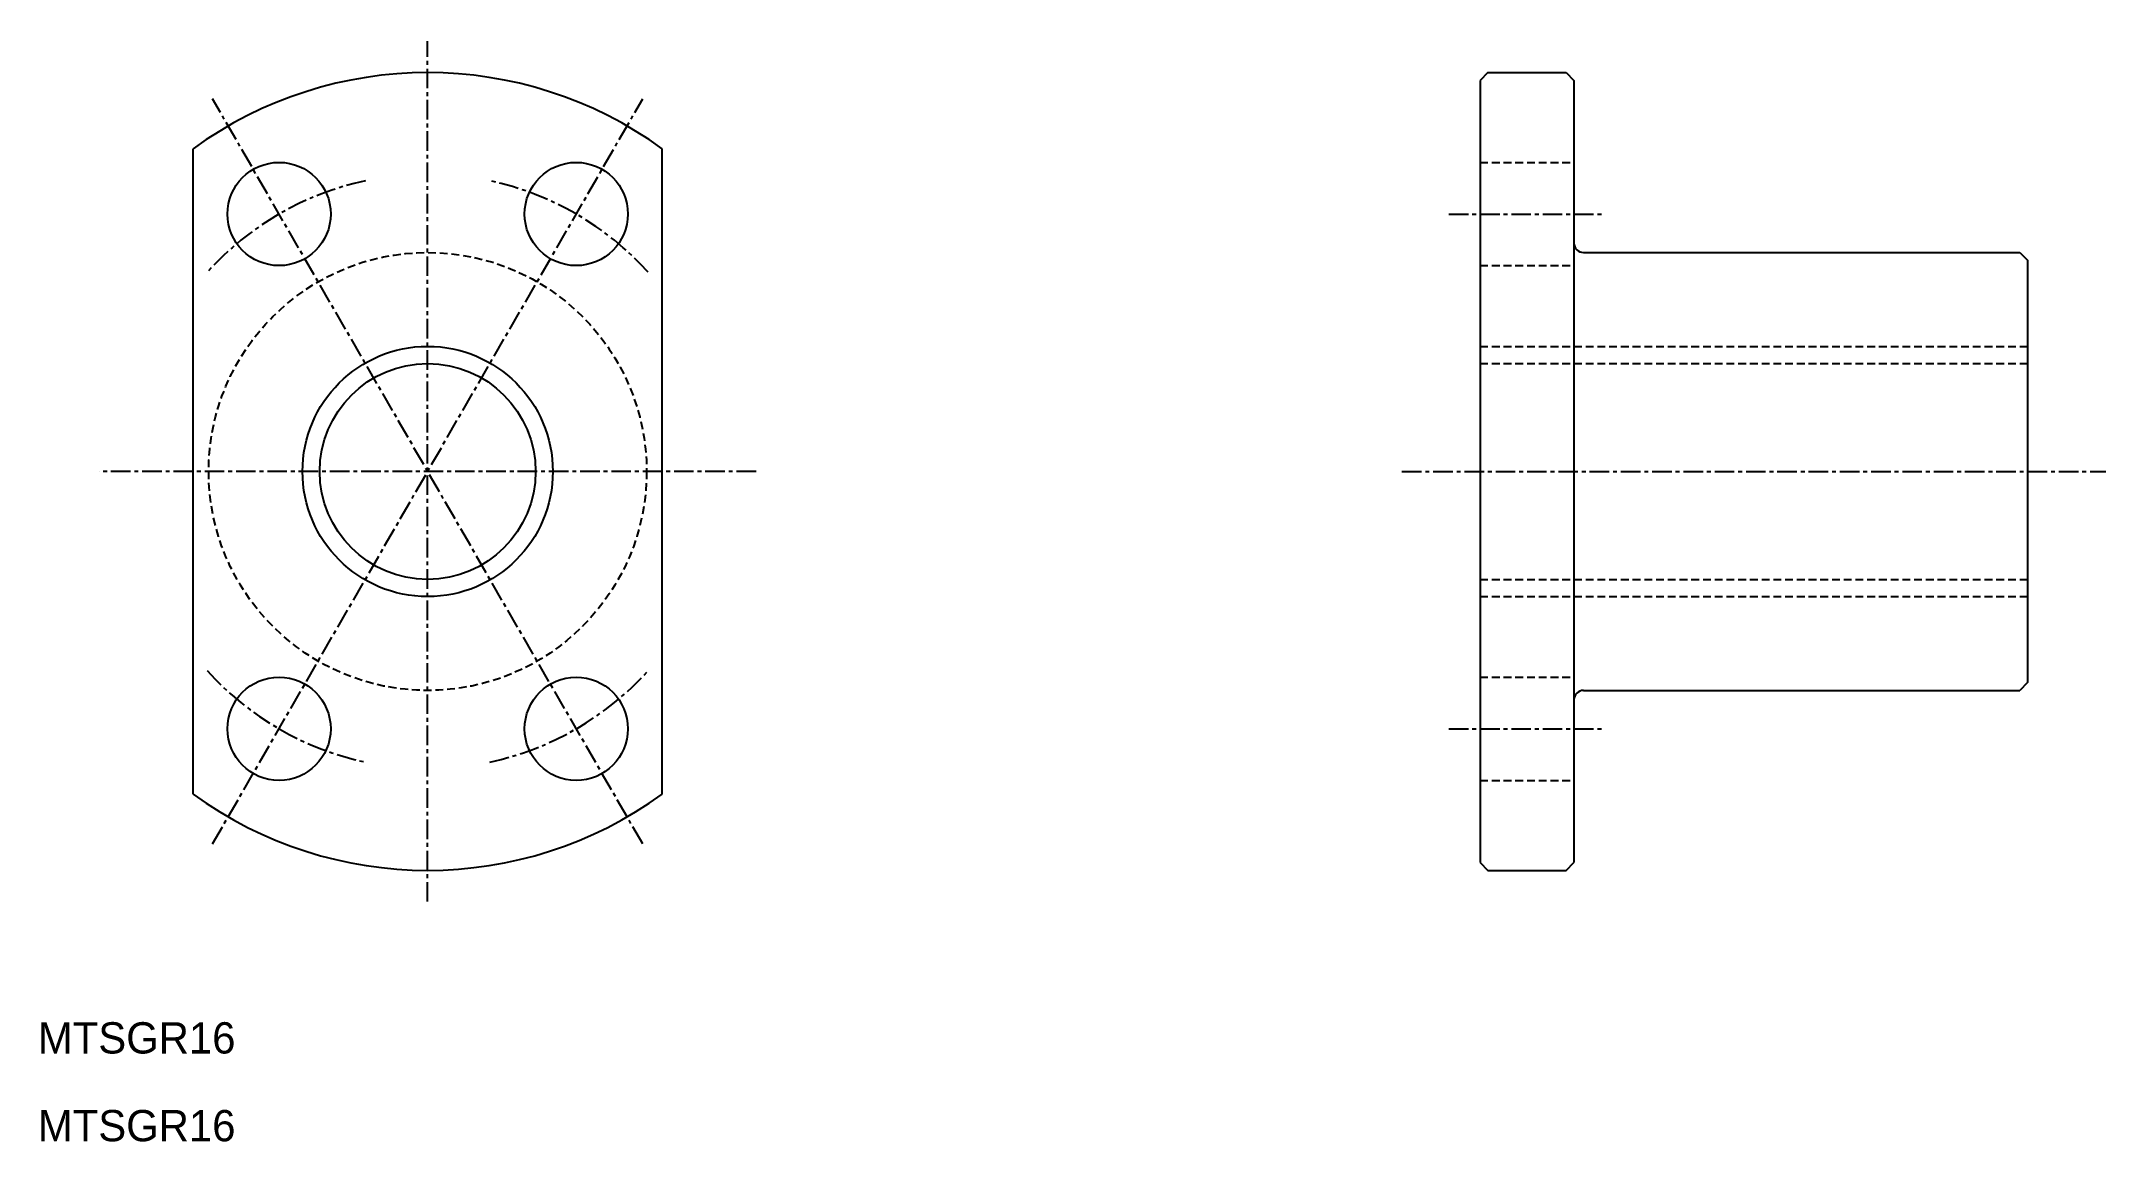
# Model space of a CAD drawing. Extents: x 92 to 224, y 40 to 110.
import ezdxf

# ---------------------------------------------------------------- set-up
doc = ezdxf.new("R2010")
doc.units = 0
doc.linetypes.add('CENTER', pattern=[2, 1.25, -0.25, 0.25, -0.25])
doc.linetypes.add('DASHED', pattern=[0.75, 0.5, -0.25])
doc.layers.get('0').update_dxf_attribs({"linetype": 'CONTINUOUS'})
doc.layers.add('CENTER', color=1, linetype='CENTER')

msp = doc.modelspace()

# ---------------------------------------------------------------- linework, layer by layer
at = {"color": 7, "linetype": 'CONTINUOUS'}
for p, q in [((184.5, 108.3), (184, 107.8)), ((184.5, 108.3), (189.5, 108.3)), ((189.5, 108.3), (190, 107.8)), ((184, 107.8), (184, 57.8)), ((190, 107.8), (190, 57.8)), ((101.71, 62.18), (101.71, 103.42)), ((131.71, 62.18), (131.71, 103.42)), ((190.6, 96.8), (218.5, 96.8)), ((218.5, 96.8), (219, 96.3)), ((184, 95.55), (184, 95.55)), ((219, 96.3), (219, 69.3)), ((190.6, 68.8), (218.5, 68.8)), ((219, 69.3), (218.5, 68.8)), ((184, 57.8), (184.5, 57.3)), ((184.5, 57.3), (189.5, 57.3)), ((189.5, 57.3), (190, 57.8))]:
    msp.add_line(p, q, dxfattribs=at)
at = {"color": 3, "linetype": 'DASHED'}
for p, q in [((184, 102.56), (190, 102.56)), ((184, 95.96), (190, 95.96)), ((184, 90.8), (219, 90.8)), ((184, 89.7), (219, 89.7)), ((184, 75.9), (219, 75.9)), ((184, 74.8), (219, 74.8)), ((184, 69.65), (190, 69.65)), ((184, 63.05), (190, 63.05))]:
    msp.add_line(p, q, dxfattribs=at)
at = {"color": 7, "linetype": 'CONTINUOUS'}
for centre, radius in [((107.21, 99.26), 3.3), ((126.21, 99.26), 3.3), ((116.71, 82.8), 6.9), ((107.21, 66.35), 3.3), ((126.21, 66.35), 3.3)]:
    msp.add_circle(centre, radius, dxfattribs=at)
at = {"color": 3, "linetype": 'DASHED'}
msp.add_circle((116.71, 82.8), 14, dxfattribs=at)
at = {"color": 3, "linetype": 'CONTINUOUS'}
msp.add_circle((116.71, 82.8), 8, dxfattribs=at)
at = {"color": 7, "linetype": 'CONTINUOUS'}
for centre, radius, start, end in [((116.71, 82.8), 25.5, 53.9681, 126.0319), ((190.6, 97.4), 0.6, 180, 270), ((190.6, 68.2), 0.6, 90, 180), ((116.71, 82.8), 25.5, 233.9681, 306.0319)]:
    msp.add_arc(centre, radius, start, end, dxfattribs=at)
at = {"layer": 'CENTER', "color": 1, "linetype": 'CENTER'}
for p, q in [((116.71, 55.3), (116.71, 110.3)), ((130.46, 58.99), (102.96, 106.62)), ((102.96, 58.99), (130.46, 106.62)), ((182, 99.26), (192, 99.26)), ((137.71, 82.8), (95.71, 82.8)), ((179, 82.8), (224, 82.8)), ((182, 66.35), (192, 66.35))]:
    msp.add_line(p, q, dxfattribs=at)
for start, end in [(102.0798, 137.9202), (42.0798, 77.9202), (222.0798, 257.9202), (282.0798, 317.9202)]:
    msp.add_arc((116.71, 82.8), 19, start, end, dxfattribs=at)

# ---------------------------------------------------------------- texts
at = {"color": 7, "linetype": 'CONTINUOUS'}
for p in [(91.79, 45.59), (91.79, 39.98)]:
    msp.add_text('MTSGR16', height=2, dxfattribs=at).set_placement(p)

doc.saveas('drawing.dxf')
